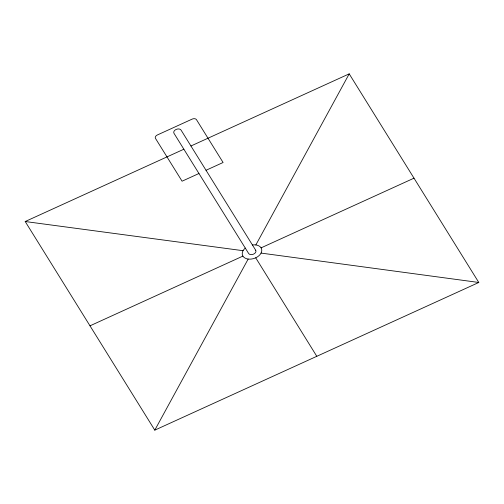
<?xml version="1.0" encoding="UTF-8"?>
<svg xmlns="http://www.w3.org/2000/svg" width="504" height="504" viewBox="0 0 504 504"><rect width="100%" height="100%" fill="white"/><g stroke="black" fill="none" stroke-linecap="round" stroke-linejoin="round"><path stroke-width="0.76" d="M261.066 253.09L478.8 282.473L349.203 73.861L190.934 145.996M183.866 149.215L25.2 221.527L154.797 430.139L248.157 259.069M255.856 244.931L349.203 73.861M243.054 250.696L25.2 221.527M255.717 257.815L316.796 356.303M198.954 173.502L182.076 181.194L155.49 138.405A3.452 2.325 -18.2 0 1 157.361 134.971L192.137 119.12A3.452 2.325 -18.2 0 1 196.503 119.713L223.089 162.502L206.023 170.276M89.995 325.83L242.89 256.108M261.091 247.855L414.005 178.17M154.797 430.139L478.8 282.473M252.422 244.963A10.061 6.785 -18.2 0 1 261.356 252.46A10.061 6.785 -18.2 0 1 246.821 258.804A10.061 6.785 -18.2 0 1 245.284 248.075M255.692 250.23L181.068 130.108A3.912 2.64 -18.2 0 0 176.117 129.446A3.912 2.64 -18.2 0 0 174 133.333L248.617 253.449A3.912 2.64 -18.2 0 0 253.569 254.117A3.912 2.64 -18.2 0 0 255.692 250.23"/></g></svg>
